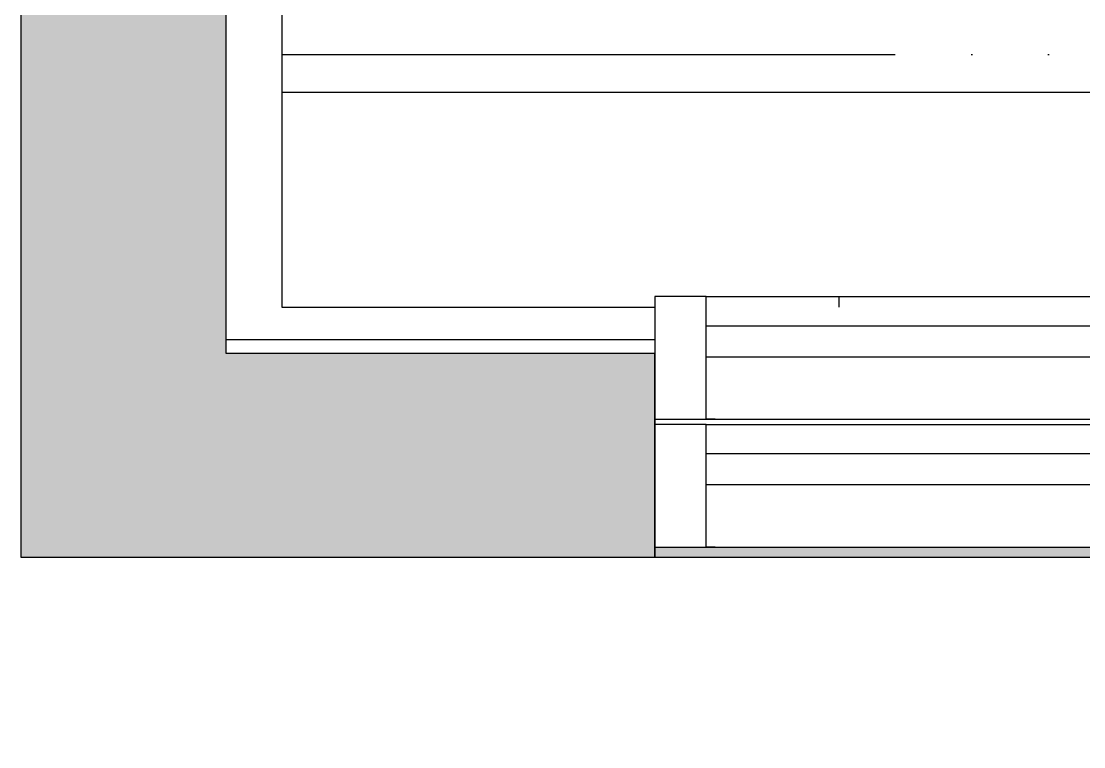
# Model space of a CAD drawing. Header units: millimetres. Extents: x 0 to 460316, y -63250 to 103204.
# Drawn here: x 186624 to 187663, y 27077 to 27787 of the extents above; entities that cross this region are included whole.
import ezdxf

# ---------------------------------------------------------------- set-up
doc = ezdxf.new("R2010")
doc.units = ezdxf.units.MM
doc.header["$LTSCALE"] = 25
doc.linetypes.add('ACAD_ISO05W100', pattern=[33, 24, -3, 0, -3, 0, -3])
for name, color, linetype in [('06-LIGHT', 4, 'Continuous'), ('2-con', 2, 'Continuous'), ('ac-insul', 5, 'BATTING'), ('ac-Ref', 8, 'Continuous'), ('ac-wall-fin', 3, 'Continuous'), ('ac-window', 140, 'Continuous'), ('CEIL-LIGHT', 7, 'Continuous')]:
    doc.layers.add(name, color=color, linetype=linetype)
doc.linetypes.add('BATTING', pattern='A,0.00254,-2.54,[134,ltypeshp.shx,S=2.54,R=0,X=-2.54,Y=0],-5.08,[134,ltypeshp.shx,S=2.54,R=180,X=2.54,Y=0],-2.54', length=10.16254)

msp = doc.modelspace()

# ---------------------------------------------------------------- hatches: boundary and pattern name
at = {"layer": 'ac-Ref'}
h = msp.add_hatch(color=256, dxfattribs=at)
h.dxf.hatch_style = 1
h.paths.add_polyline_path([(190288.9, 37157.75), (189743.9, 37157.75), (189743.9, 38167.75), (190308.9, 38167.75), (190308.9, 38367.75), (189543.9, 38367.75), (189543.9, 36957.75), (190018.9, 36957.75), (190018.9, 33784.45), (190288.9, 33784.45)])
h.paths.add_polyline_path([(193178.9, 36324.45), (193178.9, 38569.45), (192948.9, 38569.45), (192948.9, 38167.75), (192988.9, 38167.75), (192988.9, 33992.75), (191218.9, 33992.75), (191218.9, 33784.45), (193178.9, 33784.45)])
h.paths.add_polyline_path([(197156.9, 36197.45), (197423.9, 36197.45), (197423.9, 36398.33), (197158.9, 36398.33), (197158.9, 37169.45), (196290.9, 37169.45), (196290.9, 36969.45), (196980.9, 36969.45), (196980.9, 33994.45), (196168.9, 33994.45), (196168.9, 33859.45), (197163.9, 33859.45), (197163.9, 34059.45), (197156.9, 34059.45)])
h.paths.add_polyline_path([(198923.9, 38424.45), (197948.9, 38424.45), (197948.9, 38224.45), (198723.9, 38224.45), (198723.9, 37434.45), (198088.9, 37434.45), (198088.9, 36398.33), (198003.9, 36398.33), (198003.9, 36197.45), (198638.9, 36197.45), (198638.9, 34059.45), (198638.9, 33859.45), (198648.9, 33859.45), (198648.9, 28919.45), (197861.9, 28919.45), (197861.9, 28727.45), (198814.9, 28727.45), (198814.9, 27647.45), (197924.9, 27647.45), (197924.9, 27447.45), (198923.9, 27447.45)])
h.paths.add_polyline_path([(195090.9, 37169.45), (194565.9, 37169.45), (194565.9, 36324.45), (194840.9, 36324.45), (194840.9, 36969.45), (195090.9, 36969.45)])
h.paths.add_polyline_path([(196833.9, 32699.45), (195783.9, 32699.45), (195783.9, 32499.45), (196833.9, 32499.45)])
h.paths.add_polyline_path([(194756.9, 32699.45), (194546.9, 32699.45), (194546.9, 28727.45), (195161.9, 28727.45), (195161.9, 28919.45), (194756.9, 28919.45)])
h.paths.add_polyline_path([(194836.9, 27647.45), (194636.9, 27647.45), (194636.9, 27077.45), (194836.9, 27077.45)])
h.paths.add_polyline_path([(190116.9, 28747.45), (190746.9, 28747.45), (190746.9, 28947.45), (190028.9, 28947.45), (190028.9, 32402.45), (189838.9, 32402.45), (189838.9, 27462.45), (189823.9, 27462.45), (189823.9, 27262.45), (189916.9, 27262.45), (189916.9, 27077.45), (190836.9, 27077.45), (190836.9, 27277.45), (190116.9, 27277.45)])
h.paths.add_polyline_path([(186823.9, 32202.45), (188908.9, 32202.45), (188908.9, 32402.45), (186858.9, 32402.45), (186858.9, 34567.45), (188458.9, 34567.45), (188458.9, 33167.45), (188658.9, 33167.45), (188658.9, 35164.45), (189078.9, 35164.45), (189078.9, 35364.45), (188458.9, 35364.45), (188458.9, 34737.45), (186623.9, 34737.45), (186623.9, 27262.45), (187243.9, 27262.45), (187243.9, 27462.45), (186823.9, 27462.45)])
h = msp.add_hatch(dxfattribs=at)
h.set_pattern_fill('ANGLE', color=256)
h.set_pattern_definition([(0, (96259.831, -28300.8086), (0, 6.985), [5.08, -1.905]), (90, (96259.831, -28300.8086), (-6.985, 4e-16), [5.08, -1.905])])
h.paths.add_polyline_path([(189823.9, 27272.67), (189773.9, 27272.67), (188923.34, 27272.67), (188923.34, 27262.45), (189823.9, 27262.45)])
h.paths.add_polyline_path([(188923.34, 27272.67), (187293.9, 27272.67), (187243.9, 27272.67), (187243.9, 27262.45), (188923.34, 27262.45)])

# ---------------------------------------------------------------- linework, layer by layer
at = {"layer": '06-LIGHT', "color": 10, "linetype": 'ACAD_ISO05W100'}
msp.add_line((186878.9, 27754.45), (189820.9, 27754.45), dxfattribs=at)
at = {"layer": '2-con'}
for p, q in [((187243.9, 27262.45), (187243.9, 27462.45)), ((189823.9, 27262.45), (187243.9, 27262.45))]:
    msp.add_line(p, q, dxfattribs=at)
msp.add_lwpolyline([(188908.9, 32402.45), (188908.9, 32202.45), (186823.9, 32202.45), (186823.9, 27462.45), (187243.9, 27462.45), (187243.9, 27262.45), (186623.9, 27262.45), (186623.9, 34737.45), (188458.9, 34737.45), (188458.9, 35364.45), (189078.9, 35364.45), (189078.9, 35164.45), (188658.9, 35164.45), (188658.9, 33167.45), (188458.9, 33167.45), (188458.9, 34567.45), (186858.9, 34567.45), (186858.9, 32402.45), (188908.9, 32402.45)], dxfattribs=at)
at = {"layer": 'ac-insul', "linetype": 'BATTING', "ltscale": 0.05}
msp.add_line((187243.9, 27475.54), (186823.9, 27475.54), dxfattribs=at)
at = {"layer": 'ac-Ref'}
for p, q in [((187423.9, 27517.67), (187423.9, 27507.45)), ((187243.9, 27507.45), (187243.9, 27462.45))]:
    msp.add_line(p, q, dxfattribs=at)
at = {"layer": 'ac-wall-fin'}
for p, q in [((186878.9, 32184.45), (186878.9, 27507.45)), ((186878.9, 27507.45), (187243.9, 27507.45))]:
    msp.add_line(p, q, dxfattribs=at)
at = {"layer": 'ac-window'}
for p, q in [((187293.9, 27517.67), (189773.9, 27517.67)), ((187302.89, 27397.67), (187293.9, 27397.67)), ((187293.9, 27397.67), (189773.9, 27397.67)), ((187293.9, 27392.67), (189773.9, 27392.67)), ((187302.89, 27272.67), (187293.9, 27272.67)), ((187293.9, 27272.67), (189773.9, 27272.67))]:
    msp.add_line(p, q, dxfattribs=at)
for points in [[(187243.9, 27397.67), (187293.9, 27397.67), (187293.9, 27517.67), (187243.9, 27517.67)], [(187243.9, 27272.67), (187293.9, 27272.67), (187293.9, 27392.67), (187243.9, 27392.67)]]:
    msp.add_lwpolyline(points, close=True, dxfattribs=at)
for points in [[(187293.9, 27458.87), (188953.34, 27458.87), (188953.34, 27488.87), (187293.9, 27488.87)], [(187293.9, 27333.87), (188953.34, 27333.87), (188953.34, 27363.87), (187293.9, 27363.87)]]:
    msp.add_lwpolyline(points, dxfattribs=at)
at = {"layer": 'CEIL-LIGHT'}
msp.add_line((186878.9, 27717.67), (189820.9, 27717.67), dxfattribs=at)

doc.saveas('drawing.dxf')
